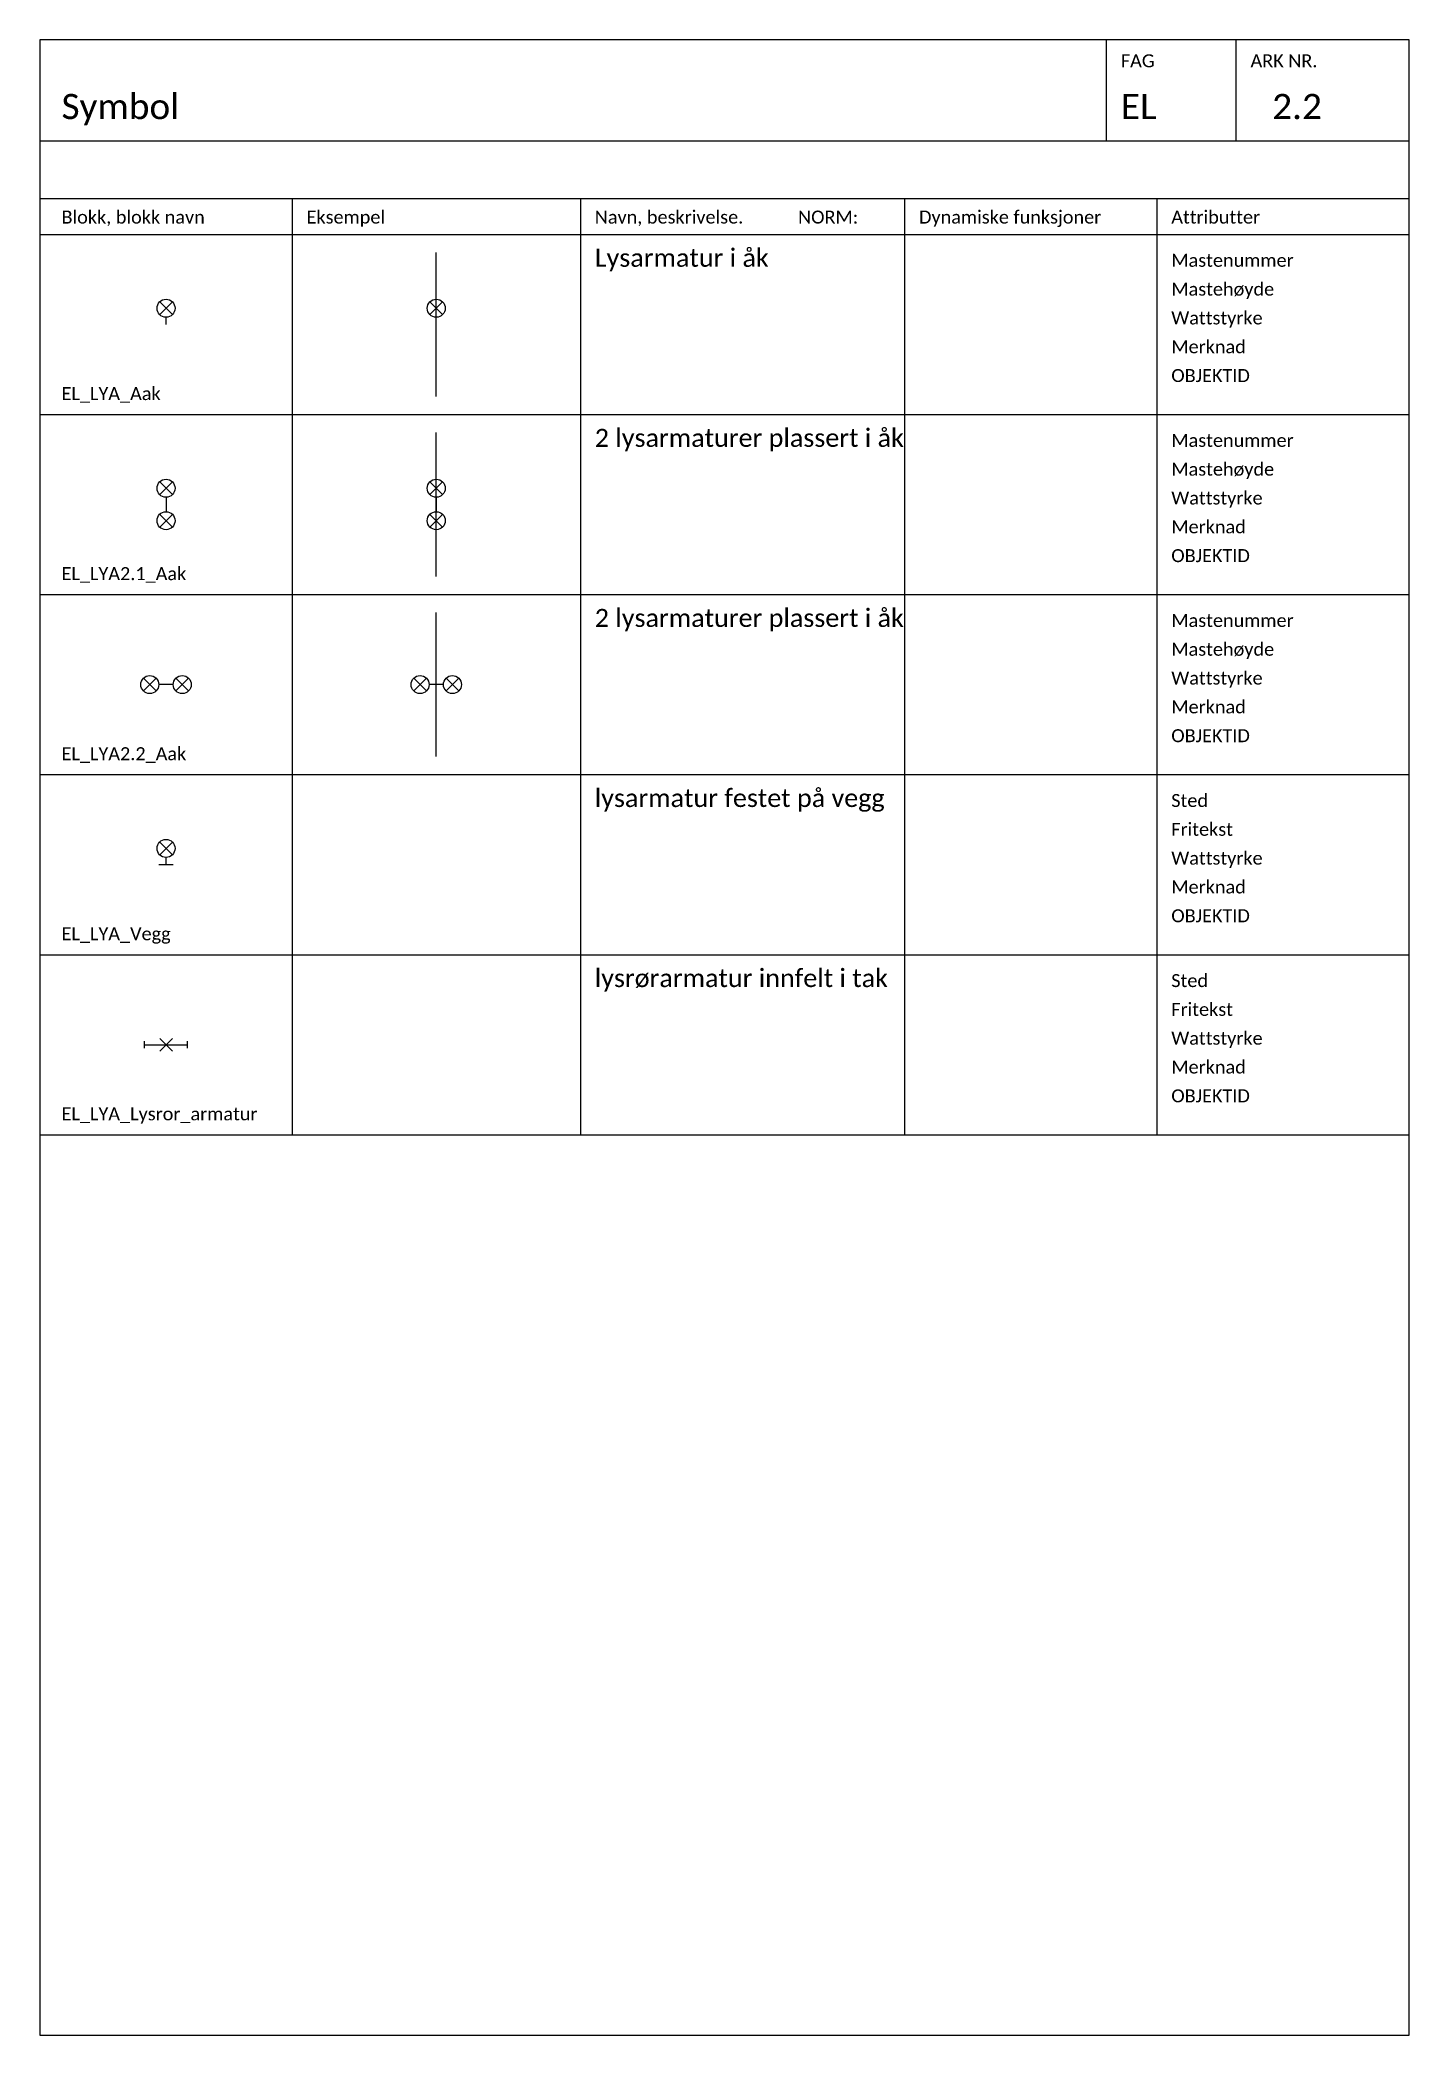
# Paper-space layout '2.2 Symboler' of a CAD drawing. Header units: metres, sheet in millimetres. Extents: x 0 to 190, y 0 to 277.
# The model-space entities are those that its viewports show. They can reach past a viewport. Long polylines and large blocks are cut down to what shows.
import ezdxf
from ezdxf.enums import TextEntityAlignment as Align

# ---------------------------------------------------------------- set-up
doc = ezdxf.new("R2010")
doc.units = ezdxf.units.M
for name, color, linetype in [('JBTEL_ATT_Objektid', 2, 'Continuous'), ('JBTEL_ATT_Tekst', 2, 'Continuous'), ('JBTEL_Komponenter', 4, 'Continuous'), ('RAMME', 5, 'Continuous'), ('RAMME SYMBOLER', 4, 'Continuous'), ('RAMME TEKST', 7, 'Continuous')]:
    doc.layers.add(name, color=color, linetype=linetype)
doc.styles.add('Calibri', font='calibri.ttf')
doc.styles.add('ISO25', font='isocp.shx', dxfattribs={"width": 0.9, "height": 2.5})

# ---------------------------------------------------------------- blocks, each defined once
blk = doc.blocks.new('EL_LYA_Lysror_armatur')
for p, q in [((-3, -0.5), (-3, 0.5)), ((-3, 0), (3, 0)), ((0.88, -0.88), (-0.88, 0.88)), ((-0.88, -0.88), (0.88, 0.88)), ((3, -0.5), (3, 0.5))]:
    blk.add_line(p, q)
at = {"layer": 'JBTEL_ATT_Objektid', "style": 'ISO25'}
blk.add_attdef('OBJEKTID', text='', height=2.5, dxfattribs=at).set_placement((0, -22.5), align=Align.CENTER)
at = {"layer": 'JBTEL_ATT_Tekst', "style": 'ISO25'}
for tag, p in [('STED', (0, -6.5)), ('FRITEKST', (0, -10.5)), ('WATTSTYRKE', (0, -14.5)), ('MERKNADER', (0, -18.5))]:
    blk.add_attdef(tag, text='', height=2.5, dxfattribs=at).set_placement(p, align=Align.CENTER)
blk = doc.blocks.new('EL_LYA_Vegg')
for p, q in [((0.88, 1.37), (-0.88, 3.13)), ((-0.88, 1.37), (0.88, 3.13)), ((-1, 0), (1, 0)), ((0, 0), (0, 1))]:
    blk.add_line(p, q)
blk.add_circle((0, 2.25), 1.25)
at = {"layer": 'JBTEL_ATT_Objektid', "style": 'ISO25'}
blk.add_attdef('OBJEKTID', text='', height=2.5, dxfattribs=at).set_placement((0, -22.5), align=Align.CENTER)
at = {"layer": 'JBTEL_ATT_Tekst', "style": 'ISO25'}
for tag, p in [('STED', (0, -6.5)), ('FRITEKST', (0, -10.5)), ('WATTSTYRKE', (0, -14.5)), ('MERKNADER', (0, -18.5))]:
    blk.add_attdef(tag, text='', height=2.5, dxfattribs=at).set_placement(p, align=Align.CENTER)
blk = doc.blocks.new('EL_LYA2.2_Aak')
for p, q in [((-3.13, -0.88), (-1.37, 0.88)), ((-3.13, 0.88), (-1.37, -0.88)), ((1, 0), (-1, 0)), ((1.37, -0.88), (3.13, 0.88)), ((1.37, 0.88), (3.13, -0.88))]:
    blk.add_line(p, q)
for centre in [(-2.25, 0), (2.25, 0)]:
    blk.add_circle(centre, 1.25)
at = {"layer": 'JBTEL_ATT_Objektid', "style": 'ISO25'}
blk.add_attdef('OBJEKTID', text='', height=2.5, dxfattribs=at).set_placement((0, -24.5), align=Align.CENTER)
at = {"layer": 'JBTEL_ATT_Tekst', "style": 'ISO25'}
for tag, p in [('MASTENR', (0, -8.5)), ('MASTEHOYDE', (0, -12.5)), ('WATTSTYRKE', (0, -16.5)), ('MERKNADER', (0, -20.5))]:
    blk.add_attdef(tag, text='', height=2.5, dxfattribs=at).set_placement(p, align=Align.CENTER)
blk = doc.blocks.new('EL_LYA2.1_Aak')
for p, q in [((0.88, 1.37), (-0.88, 3.13)), ((-0.88, 1.37), (0.88, 3.13)), ((0, 1), (0, -1)), ((0.88, -3.13), (-0.88, -1.37)), ((-0.88, -3.13), (0.88, -1.37))]:
    blk.add_line(p, q)
for centre in [(0, 2.25), (0, -2.25)]:
    blk.add_circle(centre, 1.25)
at = {"layer": 'JBTEL_ATT_Objektid', "style": 'ISO25'}
blk.add_attdef('OBJEKTID', text='', height=2.5, dxfattribs=at).set_placement((0, -24.5), align=Align.CENTER)
at = {"layer": 'JBTEL_ATT_Tekst', "style": 'ISO25'}
for tag, p in [('MASTENR', (0, -8.5)), ('MASTEHOYDE', (0, -12.5)), ('WATTSTYRKE', (0, -16.5)), ('MERKNADER', (0, -20.5))]:
    blk.add_attdef(tag, text='', height=2.5, dxfattribs=at).set_placement(p, align=Align.CENTER)
blk = doc.blocks.new('EL_LYA_Aak')
for p, q in [((0.88, 1.37), (-0.88, 3.13)), ((-0.88, 1.37), (0.88, 3.13)), ((0, 0), (0, 1))]:
    blk.add_line(p, q)
blk.add_circle((0, 2.25), 1.25)
at = {"layer": 'JBTEL_ATT_Objektid', "style": 'ISO25'}
blk.add_attdef('OBJEKTID', text='', height=2.5, dxfattribs=at).set_placement((0, -22.5), align=Align.CENTER)
at = {"layer": 'JBTEL_ATT_Tekst', "style": 'ISO25'}
for tag, p in [('MASTENR', (0, -6.5)), ('MASTEHOYDE', (0, -10.5)), ('WATTSTYRKE', (0, -14.5)), ('MERKNADER', (0, -18.5))]:
    blk.add_attdef(tag, text='', height=2.5, dxfattribs=at).set_placement(p, align=Align.CENTER)

msp = doc.modelspace()

# ---------------------------------------------------------------- linework, layer by layer
at = {"layer": 'JBTEL_Komponenter', "ltscale": 5}
for p, q in [((265, -79.5), (265, -59.5)), ((265, -104.5), (265, -84.5)), ((265, -129.5), (265, -109.5))]:
    msp.add_line(p, q, dxfattribs=at)
at = {"layer": 'RAMME'}
msp.add_line((210, -44), (400, -44), dxfattribs=at)
msp.add_lwpolyline([(400, -30), (210, -30), (210, -307), (400, -307)], close=True, dxfattribs=at)
at = {"layer": 'RAMME SYMBOLER'}
for p, q in [((358, -44), (358, -30)), ((376, -44), (376, -30)), ((210, -52), (400, -52)), ((245, -52), (245, -182)), ((285, -52), (285, -182)), ((330, -52), (330, -182)), ((365, -52), (365, -182)), ((210, -57), (400, -57)), ((210, -82), (400, -82)), ((210, -107), (400, -107)), ((210, -132), (400, -132)), ((210, -157), (400, -157)), ((210, -182), (400, -182))]:
    msp.add_line(p, q, dxfattribs=at)

# ---------------------------------------------------------------- block references
at = {"layer": 'JBTEL_Komponenter'}
for name, p in [('EL_LYA_Aak', (227.5, -69.5)), ('EL_LYA_Aak', (265, -69.5)), ('EL_LYA2.1_Aak', (227.5, -94.5)), ('EL_LYA2.1_Aak', (265, -94.5)), ('EL_LYA2.2_Aak', (227.5, -119.5)), ('EL_LYA2.2_Aak', (265, -119.5)), ('EL_LYA_Vegg', (227.5, -144.5)), ('EL_LYA_Lysror_armatur', (227.5, -169.5))]:
    msp.add_blockref(name, p, dxfattribs=at)

# ---------------------------------------------------------------- texts
at = {"layer": 'RAMME TEKST', "linetype": 'ByBlock', "style": 'Calibri'}
for s, height, p in [('FAG', 1.8, (360, -33.8)), ('ARK NR.', 1.8, (378, -33.8)), ('Symbol', 3.5, (213, -41)), ('EL', 3.5, (360, -41)), ('2.2', 3.5, (381, -41)), ('Blokk, blokk navn', 1.8, (213, -55.5)), ('Eksempel', 1.8, (247, -55.5)), ('Navn, beskrivelse.            NORM: ', 1.8, (287, -55.5)), ('Dynamiske funksjoner', 1.8, (332, -55.5)), ('Attributter', 1.8, (367, -55.5)), ('EL_LYA_Aak', 1.8, (213, -80)), ('EL_LYA2.1_Aak', 1.8, (213, -105)), ('EL_LYA2.2_Aak', 1.8, (213, -130)), ('EL_LYA_Vegg', 1.8, (213, -155)), ('EL_LYA_Lysror_armatur ', 1.8, (213, -180))]:
    msp.add_text(s, height=height, dxfattribs=at).set_placement(p)
at = {"layer": 'RAMME TEKST', "style": 'Calibri'}
for s, p in [('Mastenummer', (367, -61.5)), ('Mastehøyde', (367, -65.5)), ('Wattstyrke', (367, -69.5)), ('Merknad', (367, -73.5)), ('OBJEKTID', (367, -77.5)), ('Mastenummer', (367, -86.5)), ('Mastehøyde', (367, -90.5)), ('Wattstyrke', (367, -94.5)), ('Merknad', (367, -98.5)), ('OBJEKTID', (367, -102.5)), ('Mastenummer', (367, -111.5)), ('Mastehøyde', (367, -115.5)), ('Wattstyrke', (367, -119.5)), ('Merknad', (367, -123.5)), ('OBJEKTID', (367, -127.5)), ('Sted', (367, -136.5)), ('Fritekst', (367, -140.5)), ('Wattstyrke', (367, -144.5)), ('Merknad', (367, -148.5)), ('OBJEKTID', (367, -152.5)), ('Sted', (367, -161.5)), ('Fritekst', (367, -165.5)), ('Wattstyrke', (367, -169.5)), ('Merknad', (367, -173.5)), ('OBJEKTID', (367, -177.5))]:
    msp.add_text(s, height=1.8, dxfattribs=at).set_placement(p)
at = {"layer": 'RAMME TEKST', "linetype": 'ByBlock', "char_height": 2.5, "attachment_point": 1, "style": 'Calibri'}
for s, insert in [('Lysarmatur i åk', (287, -59)), ('2 lysarmaturer plassert i åk', (287, -84)), ('2 lysarmaturer plassert i åk', (287, -109)), ('lysarmatur festet på vegg', (287, -134)), ('{\\W1;lysrørarmatur innfelt i tak}', (287, -159))]:
    msp.add_mtext_dynamic_manual_height_columns(s, width=46, gutter_width=6.5, heights=[0], dxfattribs=dict(at, insert=insert))

psp = doc.layouts.new('2.2 Symboler')

# ---------------------------------------------------------------- viewports
at = {"layer": 'RAMME'}
psp.add_viewport(center=(95, 138.5), size=(190, 277), view_center_point=(305, -168.5), view_height=277, dxfattribs=at)

doc.saveas('drawing.dxf')
